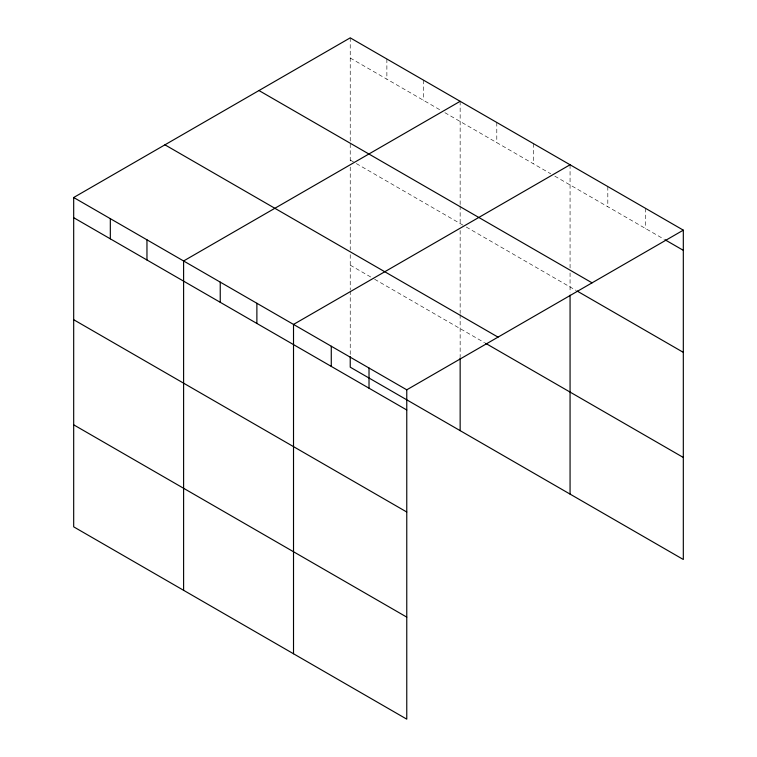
<?xml version="1.0" encoding="UTF-8"?>
<svg xmlns="http://www.w3.org/2000/svg" width="757" height="757" viewBox="0 0 757 757"><rect width="100%" height="100%" fill="white"/><g stroke="black" fill="none" stroke-linecap="round" stroke-linejoin="round"><path stroke-width="0.57" stroke-dasharray="3.79 2.84" d="M350.236 37.85L350.236 162.386M350.236 58.024L440.811 110.323M444.879 112.67L550.727 173.779M554.805 176.135L663.936 239.136M350.236 160.049L355.317 162.982M356.339 163.569L465.233 226.447M466.255 227.034L576.191 290.499M350.236 265.158L373.636 278.671M374.658 279.267L484.575 342.722M645.57 208.364L645.57 228.538M607.814 186.563L607.814 206.746M570.068 164.771L570.068 268.205M570.068 272.899L570.068 292.808M533.43 143.622L533.43 163.796M496.791 122.464L496.791 142.638M460.152 101.315L460.152 204.75M460.152 205.913L460.152 225.841M460.152 230.516L460.152 313.436M460.152 314.609L460.152 356.765M423.513 80.157L423.513 100.331M386.874 59.008L386.874 79.182M350.236 167.051L350.236 249.98M350.236 254.645L350.236 289.789M350.236 290.962L350.236 355.459"/><path stroke-width="1.14" d="M73.684 197.511L406.764 389.817L406.764 719.15L73.684 526.844L73.684 197.511L350.236 37.85L683.316 230.156L683.316 559.489L350.236 367.183L350.236 356.632M460.152 101.315L183.601 260.976L183.601 590.309M570.068 164.771L293.517 324.431L293.517 653.764M406.764 389.817L683.316 230.156M664.949 239.732L683.316 250.33M258.97 90.537L592.059 282.844M577.212 291.095L683.316 352.355M164.941 144.824L498.03 337.13M485.597 343.309L683.316 457.465M73.684 217.685L406.764 409.991M73.684 319.709L406.764 512.016M73.684 424.819L406.764 617.125M570.068 295.145L570.068 494.103M460.152 357.938L460.152 430.638M369.019 368.025L369.019 388.199M331.273 346.233L331.273 366.407M256.878 303.283L256.878 323.457M220.24 282.124L220.24 302.308M146.962 239.818L146.962 259.992M110.323 218.669L110.323 238.843"/></g></svg>
